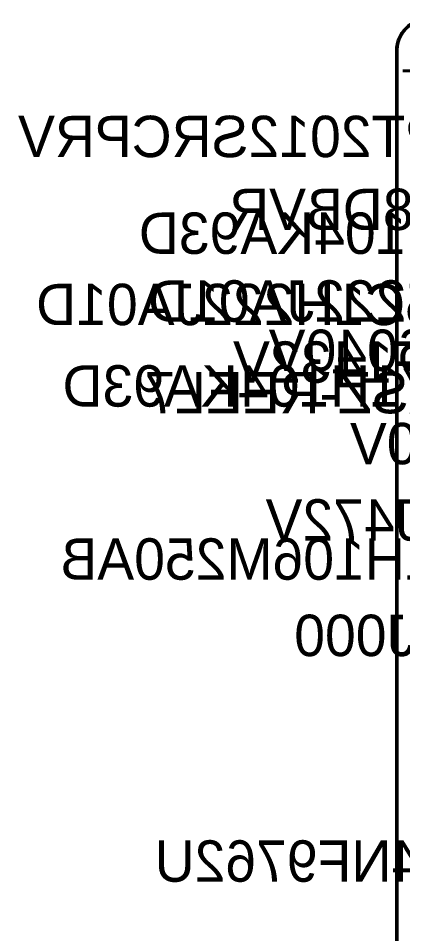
# Model space of a CAD drawing. Extents: x -19 to 284, y -54 to 100.
# Drawn here: x -18.64 to 0.25, y 55.13 to 100.08 of the extents above; entities that cross this region are included whole.
import ezdxf
from ezdxf.enums import TextEntityAlignment as Align

# ---------------------------------------------------------------- set-up
doc = ezdxf.new("R2010")
doc.units = 0
doc.header["$MEASUREMENT"] = 0
for name, color, linetype in [('ASSEMBLY_PART_NUMBERS_BTM', 191, 'CONTINUOUS'), ('BOARD_OUTLINE', 10, 'CONTINUOUS'), ('GENERATED_SILKSCREEN_BTM', 255, 'CONTINUOUS'), ('GENERATED_SILKSCREEN_TOP', 140, 'CONTINUOUS'), ('MANUFACTURING_OUTLINES', 10, 'CONTINUOUS')]:
    doc.layers.add(name, color=color, linetype=linetype)
doc.styles.add('VERIBEST_GERBER_0', font='txt')

msp = doc.modelspace()

# ---------------------------------------------------------------- linework, layer by layer
at = {"layer": 'BOARD_OUTLINE', "const_width": 0.1}
msp.add_lwpolyline([(0, 1.5), (0, 98.5, -0.414213562), (1.5, 100), (278.5, 100, -0.414213562), (280, 98.5), (280, 1.5, -0.414213562), (278.5, 0), (1.5, 0, -0.414213562)], format="xyb", close=True, dxfattribs=at)
at = {"layer": 'GENERATED_SILKSCREEN_BTM', "const_width": 0.15}
msp.add_lwpolyline([(0.25, 97.5), (279.75, 97.5)], dxfattribs=at)
at = {"layer": 'GENERATED_SILKSCREEN_TOP', "const_width": 0.15}
msp.add_lwpolyline([(0.25, 97.5), (279.75, 97.5)], dxfattribs=at)
at = {"layer": 'MANUFACTURING_OUTLINES'}
msp.add_lwpolyline([(280.075405, 1.5, -0.414213562), (278.5, -0.075405), (1.5, -0.075405, -0.414213562), (-0.075405, 1.5), (-0.075405, 98.5, -0.414213562), (1.5, 100.075405), (278.5, 100.075405, -0.414213562), (280.075405, 98.5)], format="xyb", close=True, dxfattribs=at)

# ---------------------------------------------------------------- texts
at = {"layer": 'ASSEMBLY_PART_NUMBERS_BTM', "style": 'VERIBEST_GERBER_0', "text_generation_flag": 2}
for s, p in [('APT2012SRCPRV', (4, 95.29)), ('SN74LVC1G08DBVR', (18, 91.71)), ('GRM188R71H104KA93D', (18.25, 90.54)), ('GRM2165C1H222JA01D', (18.25, 87.21)), ('GRM2165C1H222JA01D', (12.75, 87.04)), ('ERJ-6ENF6040V', (14.5, 84.79)), ('ERJ-6ENF1432V', (12.75, 84.21)), ('GRM188R71H104KA93D', (14.5, 83.04)), ('ADM1087AKSZ-REEL7', (16.25, 82.71)), ('ERJ-3GEY0R00V', (19.25, 80.21)), ('ERJ-3GEYJ472V', (14.5, 76.46)), ('C3225X7S1H106M250AB', (15, 74.54)), ('MCR25JZHJ000', (15, 70.79)), ('ERJ-14NF9762U', (8.75, 59.71))]:
    msp.add_text(s, height=2.032, dxfattribs=at).set_placement(p, align=Align.TOP_LEFT)

doc.saveas('drawing.dxf')
